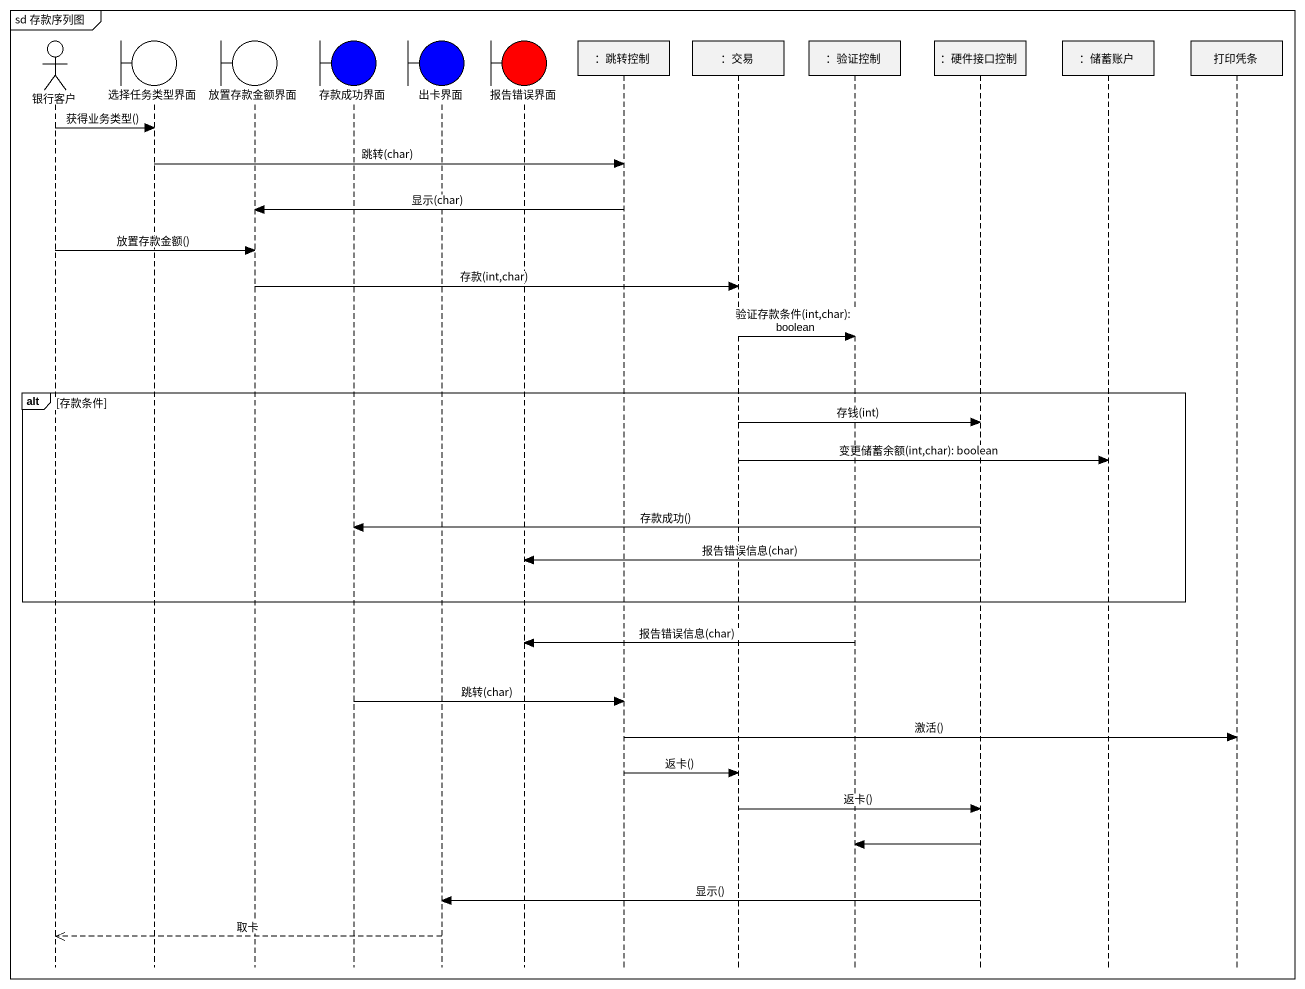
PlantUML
@startuml
mainframe sd 存款序列图
hide footbox
actor 银行客户
boundary 选择任务类型界面
boundary 放置存款金额界面
boundary 存款成功界面 #0000FF
boundary 出卡界面 #0000FF
boundary 报告错误界面 #FF0000
participant "：跳转控制" as 跳转控制
participant "：交易" as 交易
participant "：验证控制" as 验证控制
participant "：硬件接口控制" as 硬件接口控制
participant "：储蓄账户" as 储蓄账户
participant 打印凭条

银行客户 -> 选择任务类型界面 : 获得业务类型()
选择任务类型界面 -> 跳转控制 : 跳转(char)
跳转控制 -> 放置存款金额界面 : 显示(char)
银行客户 -> 放置存款金额界面 : 放置存款金额()
放置存款金额界面 -> 交易 : 存款(int,char)
交易 -> 验证控制 : 验证存款条件(int,char): boolean
alt 存款条件
  交易 -> 硬件接口控制 : 存钱(int)
  交易 -> 储蓄账户 : 变更储蓄余额(int,char): boolean
  硬件接口控制 -> 存款成功界面 : 存款成功()
  硬件接口控制 -> 报告错误界面 : 报告错误信息(char)
end
验证控制 -> 报告错误界面 : 报告错误信息(char)
存款成功界面 -> 跳转控制 : 跳转(char)
跳转控制 -> 打印凭条 : 激活()
跳转控制 -> 交易 : 返卡()
交易 -> 硬件接口控制 : 返卡()
硬件接口控制 -> 验证控制
硬件接口控制 -> 出卡界面 : 显示()
出卡界面 -->> 银行客户 : 取卡
@enduml
